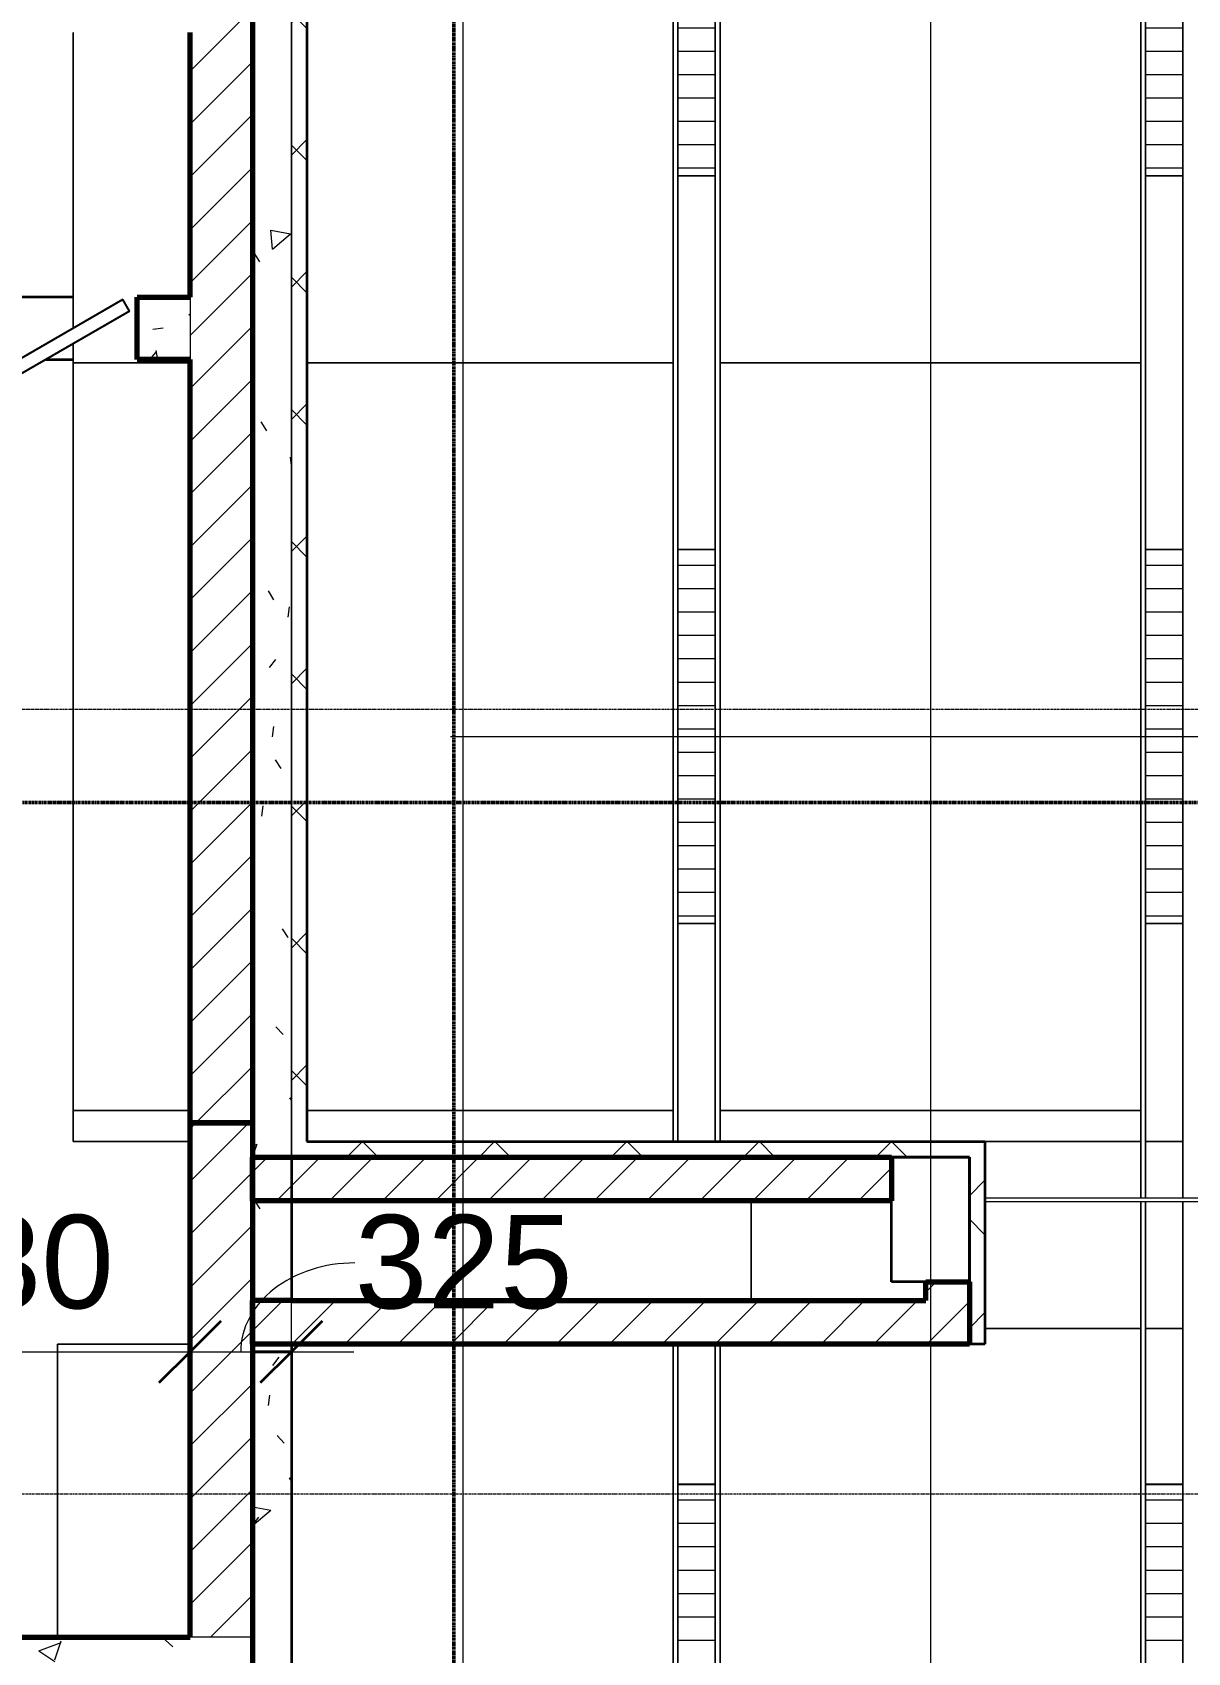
# Model space of a CAD drawing. Header units: millimetres. Extents: x -712454 to -640739, y -26917 to 7174.
# Drawn here: x -683063 to -679358, y -18823 to -13623 of the extents above; entities that cross this region are included whole.
import ezdxf

# ---------------------------------------------------------------- set-up
doc = ezdxf.new("R2010")
doc.units = ezdxf.units.MM
doc.linetypes.add('DPA_Grid _ Level 100', pattern=[10, 5.5, -1.6, 1.3, -1.6])
doc.linetypes.add('DPA_Hidden 50', pattern=[3, 2, -1])
for name, color, linetype, lineweight in [('A-ANNO-DIMS', 1, 'Continuous', 9), ('A-ANNO-DIMS-100', 1, 'Continuous', 9), ('A-COLS-E', 1, 'Continuous', 35), ('A-DETL', 1, 'Continuous', 70), ('A-DOOR-E', 2, 'Continuous', 25), ('A-GLAZ-CURT', 2, 'Continuous', 9), ('A-WALL', 5, 'Continuous', 35), ('A-WALL-FNSH', 2, 'Continuous', 35), ('A-WALL-PATT', 1, 'Continuous', 35), ('G-ANNO-SECL', 3, 'Continuous', 9), ('S-GRID', 251, 'Continuous', 9), ('WALL-E', 2, 'Continuous', 35)]:
    doc.layers.add(name, color=color, linetype=linetype, lineweight=lineweight)
doc.styles.add('Arial_2', font='arial.ttf', dxfattribs={"height": 300})
doc.dimstyles.new('DPA-DIM-3_0_T-T', dxfattribs={"dimscale": 304.8, "dimtxt": 306.07782, "dimasz": 0.656168, "dimexe": 0.656168, "dimexo": 0.0625, "dimgap": 0.164042, "dimtad": 1, "dimdec": 0, "dimzin": 0, "dimdsep": 46, "dimtxsty": 'Arial_2', "dimblk1": 'OBLIQUE', "dimblk2": 'OBLIQUE', "dimsah": 1, "dimcen": 0.09, "dimdle": 0.656168, "dimadec": 8, "dimazin": 0, "dimtfac": 1, "dimtdec": 4, "dimtix": 1, "dimtmove": 0, "dimatfit": 3, "dimfxl": 1.312336, "dimfxlon": 1, "dimtvp": 1, "dimtolj": 1, "dimtzin": 0, "dimarcsym": 2})
doc.dimstyles.new('DPA-DIM-3_0_T-T_1', dxfattribs={"dimscale": 304.8, "dimtxt": 306.07782, "dimasz": 0.656168, "dimexe": 0.656168, "dimexo": 0.0625, "dimgap": 0.164042, "dimtad": 1, "dimdec": 0, "dimzin": 0, "dimdsep": 46, "dimtxsty": 'Arial_2', "dimblk1": 'OBLIQUE', "dimblk2": 'OBLIQUE', "dimsah": 1, "dimcen": 0.09, "dimdle": 0.656168, "dimadec": 8, "dimazin": 0, "dimtfac": 1, "dimtdec": 4, "dimtix": 1, "dimtmove": 1, "dimatfit": 3, "dimfxl": 1.312336, "dimfxlon": 1, "dimtvp": 1, "dimtolj": 1, "dimtzin": 0, "dimarcsym": 2})
pattern_1 = [(45, (0, 0), (-84.852814, 84.852814), [])]
pattern_2 = [(50, (0, 0), (728.7365, -63.7558), [76.2, -838.2]), (355, (0, 0), (-140.9716, 764.2276), [60.96, -670.56]), (100.451, (60.7, -5.3), (587.77, 700.46675), [64.76, -712.36]), (46.184, (0, 203.2), (1084.3162, -168.171), [114.3, -1257.3]), (96.636, (90.4, 189.2), (949.6099, 989.7098), [97.14, -1068.54]), (351.184, (0, 203.2), (949.6206, 989.7012), [91.44, -1005.84]), (21, (101.6, 152.4), (606.45787, -409.06057), [76.2, -838.2]), (326, (101.6, 152.4), (247.20834, 736.7529), [60.96, -670.56]), (71.451, (152.14, 118.3), (853.66825, 327.6855), [64.76, -712.36]), (37.5, (0, 0), (12.35469, 338.22012), [33.528, -628.904, 33.528, -647.192, -673.1]), (37.5, (0, 0), (12.35469, 338.22012), [-1343.152, 33.528, -639.572]), (7.5, (0, 0), (267.27887, 400.72213), [33.528, -354.584, 33.528, -613.664, -256.54]), (7.5, (0, 0), (267.27887, 400.72213), [-1035.304, 33.528, -223.012]), (327.5, (-226.57, 0), (542.36333, -22.91534), [33.528, -220.472, 33.528, -758.952, -1051.56]), (327.5, (-226.57, 0), (542.36333, -22.91534), [-1046.48, 33.528, -1018.032]), (317.5, (-328.17, 0), (592.51696, 101.7071), [33.528, -296.672, 33.528, -492.76, -746.76]), (317.5, (-328.17, 0), (592.51696, 101.7071), [-856.488, 33.528, -713.232])]
pattern_3 = [(45, (0, 0), (-212.13203, 212.13203), []), (135, (0, 0), (-212.13203, -212.13203), [])]

# ---------------------------------------------------------------- blocks, each defined once
blk = doc.blocks.new('A3 - _Wall_ Acess Panel 1200x1200-11491836-4213-01 ENLARGED ENTRANCE 3 GROUND LEVEL - REFLECTED CEILING PLAN')
at = {"layer": 'A-DOOR-E'}
for p, q in [((-575.9, -55.1), (463.3, 544.9)), ((484.8, 507.7), (463.3, 544.9)), ((-554.4, -92.3), (484.8, 507.7)), ((-575.9, -55.1), (-554.4, -92.3))]:
    blk.add_line(p, q, dxfattribs=at)
blk.add_arc((-350, 53.5), 951.1, 2.8022, 28.5509, dxfattribs=at)
blk = doc.blocks.new('DPA_Rectangular - 250 x 400 mm-11978455-4213-01 ENLARGED ENTRANCE 3 GROUND LEVEL - REFLECTED CEILING PLAN')
at = {"layer": 'A-COLS-E'}
for p, q in [((-200, -125), (-200, 125)), ((-200, 125), (200, 125)), ((200, 125), (200, -125)), ((200, -125), (-200, -125))]:
    blk.add_line(p, q, dxfattribs=at)
blk = doc.blocks.new('System Panel - Entrance Glazed 12mm-15335807-4213-01 ENLARGED ENTRANCE 3 GROUND LEVEL - REFLECTED CEILING PLAN')
at = {"layer": 'A-GLAZ-CURT'}
for p, q in [((-693.75, -6), (-693.75, 6)), ((-693.75, 6), (693.75, 6)), ((693.75, 6), (693.75, -6)), ((693.75, -6), (-693.75, -6))]:
    blk.add_line(p, q, dxfattribs=at)
blk = doc.blocks.new('System Panel - DPA-AR_Metal Ceiling Rectangular Panel-12684575-4213-01 ENLARGED ENTRANCE 3 GROUND LEVEL - REFLECTED CEILING PLAN')
at = {"layer": 'A-GLAZ-CURT'}
for p, q in [((-682557.4, -17083), (-682932.4, -17083)), ((-682932.4, -17083), (-682932.4, -17183)), ((-682932.4, -17183), (-682932.4, -17083)), ((-682932.4, -17083), (-682557.4, -17083)), ((-682932.4, -17183), (-682557.4, -17183)), ((-682557.4, -17183), (-682932.4, -17183))]:
    blk.add_line(p, q, dxfattribs=at)
blk = doc.blocks.new('System Panel - DPA-AR_Metal Ceiling Rectangular Panel-12684568-4213-01 ENLARGED ENTRANCE 3 GROUND LEVEL - REFLECTED CEILING PLAN')
at = {"layer": 'A-GLAZ-CURT'}
for p, q in [((-682357.4, -17083), (-682357.4, -17183)), ((-682357.4, -17183), (-682357.4, -17083)), ((-681007.4, -17083), (-682182.4, -17083)), ((-682182.4, -17083), (-681007.4, -17083)), ((-681007.4, -17182.9), (-681007.4, -17083)), ((-681007.4, -17083), (-681007.4, -17182.9)), ((-682182.4, -17183), (-681007.4, -17183)), ((-681007.4, -17183), (-682182.4, -17183))]:
    blk.add_line(p, q, dxfattribs=at)
blk = doc.blocks.new('System Panel - DPA-AR_Metal Ceiling Rectangular Panel-12679260-4213-01 ENLARGED ENTRANCE 3 GROUND LEVEL - REFLECTED CEILING PLAN')
at = {"layer": 'A-GLAZ-CURT'}
for p, q in [((-682357.4, -12283), (-682357.4, -14683)), ((-682357.4, -14683), (-682357.4, -12283)), ((-682135.9, -12283), (-681007.4, -12283)), ((-681007.4, -12283), (-681007.4, -14683)), ((-681007.4, -14683), (-681007.4, -12598)), ((-682182.4, -14683), (-681007.4, -14683)), ((-681007.4, -14683), (-682182.4, -14683))]:
    blk.add_line(p, q, dxfattribs=at)
blk = doc.blocks.new('System Panel - DPA-AR_Metal Ceiling Rectangular Panel-12683438-4213-01 ENLARGED ENTRANCE 3 GROUND LEVEL - REFLECTED CEILING PLAN')
at = {"layer": 'A-GLAZ-CURT'}
for p, q in [((-682557.4, -12283), (-682932.4, -12283)), ((-682932.4, -12283), (-682932.4, -13423)), ((-682932.4, -13423), (-682932.4, -12283)), ((-682932.4, -12283), (-682557.4, -12283)), ((-682932.4, -13623), (-682932.4, -14572.7)), ((-682932.4, -14572.7), (-682932.4, -13623)), ((-682932.4, -14622.4), (-682932.4, -14683)), ((-682932.4, -14683), (-682932.4, -14622.4)), ((-682932.4, -14683), (-682557.4, -14683)), ((-682557.4, -14683), (-682932.4, -14683))]:
    blk.add_line(p, q, dxfattribs=at)
blk = doc.blocks.new('System Panel - DPA-AR_Metal Ceiling Rectangular Panel-V42-4213-01 ENLARGED ENTRANCE 3 GROUND LEVEL - REFLECTED CEILING PLAN')
at = {"layer": 'A-GLAZ-CURT'}
for p, q in [((-682357.4, -14683), (-682357.4, -17083)), ((-682357.4, -17083), (-682357.4, -14683)), ((-681007.4, -14683), (-682182.4, -14683)), ((-682182.4, -14683), (-681007.4, -14683)), ((-681007.4, -17083), (-681007.4, -14683)), ((-681007.4, -14683), (-681007.4, -17083)), ((-682182.4, -17083), (-681007.4, -17083)), ((-681007.4, -17083), (-682182.4, -17083))]:
    blk.add_line(p, q, dxfattribs=at)
blk = doc.blocks.new('System Panel - DPA-AR_Metal Ceiling Rectangular Panel-V43-4213-01 ENLARGED ENTRANCE 3 GROUND LEVEL - REFLECTED CEILING PLAN')
at = {"layer": 'A-GLAZ-CURT'}
for p, q in [((-682557.4, -14683), (-682932.4, -14683)), ((-682932.4, -14683), (-682932.4, -17083)), ((-682932.4, -17083), (-682932.4, -14683)), ((-682932.4, -14683), (-682557.4, -14683)), ((-682932.4, -17083), (-682557.4, -17083)), ((-682557.4, -17083), (-682932.4, -17083))]:
    blk.add_line(p, q, dxfattribs=at)
blk = doc.blocks.new('System Panel - DPA-AR_Metal Ceiling Rectangular Panel-V44-4213-01 ENLARGED ENTRANCE 3 GROUND LEVEL - REFLECTED CEILING PLAN')
at = {"layer": 'A-GLAZ-CURT'}
for p, q in [((-679507.4, -17083), (-680857.4, -17083)), ((-680857.4, -17083), (-680857.4, -17182.9)), ((-680857.4, -17182.9), (-680857.4, -17083)), ((-680857.4, -17083), (-679507.4, -17083)), ((-679507.4, -17183), (-679507.4, -17083)), ((-679507.4, -17083), (-679507.4, -17183)), ((-680857.4, -17183), (-679507.4, -17183)), ((-679507.4, -17183), (-680857.4, -17183))]:
    blk.add_line(p, q, dxfattribs=at)
blk = doc.blocks.new('System Panel - DPA-AR_Metal Ceiling Rectangular Panel-V45-4213-01 ENLARGED ENTRANCE 3 GROUND LEVEL - REFLECTED CEILING PLAN')
at = {"layer": 'A-GLAZ-CURT'}
for p, q in [((-680857.4, -12283), (-680857.4, -14683)), ((-680857.4, -14683), (-680857.4, -12283)), ((-680857.4, -12283), (-679507.4, -12283)), ((-679507.4, -12283), (-679507.4, -14683)), ((-679507.4, -14683), (-679507.4, -12598)), ((-680857.4, -14683), (-679507.4, -14683)), ((-679507.4, -14683), (-680857.4, -14683))]:
    blk.add_line(p, q, dxfattribs=at)
blk = doc.blocks.new('DPA_CP_Metal Ceiling Panel - Vertical Panel Entrance-12683665-4213-01 ENLARGED ENTRANCE 3 GROUND LEVEL - REFLECTED CEILING PLAN')
at = {"layer": 'A-GLAZ-CURT'}
for p, q in [((-680992.4, -14082.9), (-680872.4, -14082.9)), ((-680992.4, -14082.9), (-680992.4, -15282.9)), ((-680992.4, -14082.9), (-680992.4, -15282.9)), ((-680872.4, -14082.9), (-680992.4, -14082.9)), ((-680992.4, -14082.9), (-680872.4, -14082.9)), ((-680992.4, -15282.9), (-680992.4, -14082.9)), ((-680872.4, -14082.9), (-680872.4, -15282.9)), ((-680872.4, -15282.9), (-680872.4, -14082.9)), ((-680872.4, -14082.9), (-680872.4, -15282.9)), ((-680992.4, -15282.9), (-680872.4, -15282.9)), ((-680992.4, -15282.9), (-680872.4, -15282.9)), ((-680872.4, -15282.9), (-680992.4, -15282.9))]:
    blk.add_line(p, q, dxfattribs=at)
blk = doc.blocks.new('DPA_CP_Metal Ceiling Luminaire - Linear Luminaire Entrance-V46-4213-01 ENLARGED ENTRANCE 3 GROUND LEVEL - REFLECTED CEILING PLAN')
at = {"layer": 'A-GLAZ-CURT'}
h = blk.add_hatch(dxfattribs=at)
h.set_pattern_fill('FP_6', color=256, style=0, pattern_type=2)
h.set_pattern_definition([(0, (-679466.046, -16082.944), (0, -75), [])])
h.paths.add_polyline_path([(-680872.4, -16482.9), (-680872.4, -15282.9), (-680992.4, -15282.9), (-680992.4, -16482.9)])
for p, q in [((-680992.4, -15282.9), (-680992.4, -16482.9)), ((-680872.4, -15282.9), (-680992.4, -15282.9)), ((-680992.4, -15282.9), (-680872.4, -15282.9)), ((-680992.4, -16482.9), (-680992.4, -15282.9)), ((-680872.4, -16482.9), (-680872.4, -15282.9)), ((-680872.4, -15282.9), (-680872.4, -16482.9)), ((-680992.4, -16482.9), (-680872.4, -16482.9)), ((-680872.4, -16482.9), (-680992.4, -16482.9))]:
    blk.add_line(p, q, dxfattribs=at)
blk = doc.blocks.new('DPA_CP_Metal Ceiling Panel - Vertical Panel Entrance-12683620-4213-01 ENLARGED ENTRANCE 3 GROUND LEVEL - REFLECTED CEILING PLAN')
at = {"layer": 'A-GLAZ-CURT'}
for p, q in [((-680992.4, -16482.9), (-680872.4, -16482.9)), ((-680992.4, -16482.9), (-680992.4, -17182.9)), ((-680992.4, -16482.9), (-680992.4, -17182.9)), ((-680872.4, -16482.9), (-680992.4, -16482.9)), ((-680992.4, -16482.9), (-680872.4, -16482.9)), ((-680992.4, -17182.9), (-680992.4, -16482.9)), ((-680872.4, -16482.9), (-680872.4, -17182.9)), ((-680872.4, -17182.9), (-680872.4, -16482.9)), ((-680872.4, -16482.9), (-680872.4, -17182.9)), ((-680992.4, -17182.9), (-680872.4, -17182.9)), ((-680992.4, -17182.9), (-680872.4, -17182.9)), ((-680872.4, -17182.9), (-680992.4, -17182.9))]:
    blk.add_line(p, q, dxfattribs=at)
blk = doc.blocks.new('System Panel - DPA-AR_Metal Ceiling Rectangular Panel-V47-4213-01 ENLARGED ENTRANCE 3 GROUND LEVEL - REFLECTED CEILING PLAN')
at = {"layer": 'A-GLAZ-CURT'}
for p, q in [((-679507.4, -14683), (-680857.4, -14683)), ((-680857.4, -14683), (-680857.4, -17083)), ((-680857.4, -17083), (-680857.4, -14683)), ((-680857.4, -14683), (-679507.4, -14683)), ((-679507.4, -17083), (-679507.4, -14683)), ((-679507.4, -14683), (-679507.4, -17083)), ((-680857.4, -17083), (-679507.4, -17083)), ((-679507.4, -17083), (-680857.4, -17083))]:
    blk.add_line(p, q, dxfattribs=at)
blk = doc.blocks.new('System Panel - DPA-AR_Metal Ceiling Rectangular Panel-16084104-4213-01 ENLARGED ENTRANCE 3 GROUND LEVEL - REFLECTED CEILING PLAN')
at = {"layer": 'A-GLAZ-CURT'}
for p, q in [((-681007.4, -17832.9), (-682357.4, -17832.9)), ((-682357.4, -17832.9), (-682357.4, -19923)), ((-682357.4, -20123), (-682357.4, -17832.9)), ((-682357.4, -17832.9), (-681007.4, -17832.9)), ((-681007.4, -19923), (-681007.4, -17832.9)), ((-681007.4, -17832.9), (-681007.4, -20123)), ((-682357.4, -20123), (-681007.4, -20123)), ((-681007.4, -20123), (-682357.4, -20123))]:
    blk.add_line(p, q, dxfattribs=at)
blk = doc.blocks.new('DPA_CP_Metal Ceiling Panel - Vertical Panel Entrance-12687249-4213-01 ENLARGED ENTRANCE 3 GROUND LEVEL - REFLECTED CEILING PLAN')
at = {"layer": 'A-GLAZ-CURT'}
for p, q in [((-680992.4, -17832.9), (-680872.4, -17832.9)), ((-680992.4, -17832.9), (-680992.4, -18283)), ((-680992.4, -17832.9), (-680992.4, -18283)), ((-680872.4, -17832.9), (-680992.4, -17832.9)), ((-680992.4, -17832.9), (-680872.4, -17832.9)), ((-680992.4, -18283), (-680992.4, -17832.9)), ((-680872.4, -17832.9), (-680872.4, -18283)), ((-680872.4, -18283), (-680872.4, -17832.9)), ((-680872.4, -17832.9), (-680872.4, -18283)), ((-680992.4, -18283), (-680872.4, -18283)), ((-680992.4, -18283), (-680872.4, -18283)), ((-680872.4, -18283), (-680992.4, -18283))]:
    blk.add_line(p, q, dxfattribs=at)
blk = doc.blocks.new('System Panel - DPA-AR_Metal Ceiling Rectangular Panel-16084102-4213-01 ENLARGED ENTRANCE 3 GROUND LEVEL - REFLECTED CEILING PLAN')
at = {"layer": 'A-GLAZ-CURT'}
for p, q in [((-682557.4, -17832.9), (-682982.4, -17832.9)), ((-682982.4, -17832.9), (-682982.4, -18773)), ((-682982.4, -18773), (-682982.4, -17832.9)), ((-682982.4, -17832.9), (-682557.4, -17832.9)), ((-682982.4, -18973), (-683857.4, -18973)), ((-683857.4, -18973), (-683857.4, -19923)), ((-683857.4, -20123), (-683857.4, -18973)), ((-683857.4, -18973), (-682982.4, -18973)), ((-682507.4, -19923), (-682507.4, -18973)), ((-682507.4, -18973), (-682507.4, -20123)), ((-683857.4, -20123), (-682507.4, -20123)), ((-682507.4, -20123), (-683857.4, -20123))]:
    blk.add_line(p, q, dxfattribs=at)
blk = doc.blocks.new('System Panel - DPA-AR_Metal Ceiling Rectangular Panel-16084402-4213-01 ENLARGED ENTRANCE 3 GROUND LEVEL - REFLECTED CEILING PLAN')
at = {"layer": 'A-GLAZ-CURT'}
for p, q in [((-679507.4, -17783), (-680007.4, -17783)), ((-680007.4, -17783), (-679507.4, -17783)), ((-679507.4, -19923), (-679507.4, -17783)), ((-679507.4, -17783), (-679507.4, -20123)), ((-680757.4, -17832.9), (-680857.4, -17832.9)), ((-680857.4, -17832.9), (-680857.4, -19923)), ((-680857.4, -20123), (-680857.4, -17832.9)), ((-680857.4, -17832.9), (-680757.4, -17832.9)), ((-680857.4, -20123), (-679507.4, -20123)), ((-679507.4, -20123), (-680857.4, -20123))]:
    blk.add_line(p, q, dxfattribs=at)
blk = doc.blocks.new('DPA_CP_Metal Ceiling Panel - Vertical Panel Entrance-12687177-4213-01 ENLARGED ENTRANCE 3 GROUND LEVEL - REFLECTED CEILING PLAN')
at = {"layer": 'A-GLAZ-CURT'}
for p, q in [((-679492.4, -17783), (-679372.4, -17783)), ((-679492.4, -17783), (-679492.4, -18283)), ((-679492.4, -17783), (-679492.4, -18283)), ((-679372.4, -17783), (-679492.4, -17783)), ((-679492.4, -17783), (-679372.4, -17783)), ((-679492.4, -18283), (-679492.4, -17783)), ((-679372.4, -17783), (-679372.4, -18283)), ((-679372.4, -18283), (-679372.4, -17783)), ((-679372.4, -17783), (-679372.4, -18283)), ((-679492.4, -18283), (-679372.4, -18283)), ((-679492.4, -18283), (-679372.4, -18283)), ((-679372.4, -18283), (-679492.4, -18283))]:
    blk.add_line(p, q, dxfattribs=at)
blk = doc.blocks.new('DPA_CP_Metal Ceiling Panel - Vertical Panel Entrance-V58-4213-01 ENLARGED ENTRANCE 3 GROUND LEVEL - REFLECTED CEILING PLAN')
at = {"layer": 'A-GLAZ-CURT'}
for p, q in [((-676492.4, -17183), (-676372.4, -17183)), ((-676492.4, -17183), (-676492.4, -17363.9)), ((-676492.4, -17183), (-676492.4, -17363.9)), ((-676372.4, -17183), (-676492.4, -17183)), ((-676492.4, -17183), (-676372.4, -17183)), ((-676492.4, -17363.9), (-676492.4, -17183)), ((-676372.4, -17183), (-676372.4, -17363.9)), ((-676372.4, -17363.9), (-676372.4, -17183)), ((-676372.4, -17183), (-676372.4, -17363.9)), ((-676492.4, -17375.9), (-676492.4, -17783)), ((-676492.4, -17375.9), (-676492.4, -17783)), ((-676492.4, -17783), (-676492.4, -17375.9)), ((-676372.4, -17375.9), (-676372.4, -17783)), ((-676372.4, -17783), (-676372.4, -17375.9)), ((-676372.4, -17375.9), (-676372.4, -17783)), ((-676492.4, -17783), (-676372.4, -17783)), ((-676492.4, -17783), (-676372.4, -17783)), ((-676372.4, -17783), (-676492.4, -17783))]:
    blk.add_line(p, q, dxfattribs=at)
blk = doc.blocks.new('System Panel - DPA-AR_Metal Ceiling Rectangular Panel-16084105-4213-01 ENLARGED ENTRANCE 3 GROUND LEVEL - REFLECTED CEILING PLAN')
at = {"layer": 'A-GLAZ-CURT'}
for p, q in [((-679507.4, -17183), (-680757.4, -17183)), ((-680757.4, -17183), (-679507.4, -17183)), ((-679507.4, -17363.9), (-679507.4, -17183)), ((-679507.4, -17183), (-679507.4, -17363.9)), ((-680757.4, -17373), (-680757.4, -17692.9)), ((-680757.4, -17692.9), (-680757.4, -17373)), ((-679507.4, -17783), (-679507.4, -17375.9)), ((-679507.4, -17375.9), (-679507.4, -17783)), ((-680007.4, -17783), (-679507.4, -17783)), ((-679507.4, -17783), (-680007.4, -17783))]:
    blk.add_line(p, q, dxfattribs=at)
blk = doc.blocks.new('DIMBLOCK15-4213-01 ENLARGED ENTRANCE 3 GROUND LEVEL - REFLECTED CEILING PLAN')
at = {"layer": 'A-ANNO-DIMS-100'}
for p, q in [((-683987.4, -17457.7), (-683987.4, -18057.7)), ((-683987.4, -17857.7), (-683987.4, -17457.7)), ((-682557.4, -17457.7), (-682557.4, -18057.7)), ((-682557.4, -17857.7), (-682557.4, -17457.7)), ((-683987.4, -17857.7), (-682557.4, -17857.7))]:
    blk.add_line(p, q, dxfattribs=at)
at = {"layer": 'A-ANNO-DIMS-100', "lineweight": 35}
for p, q in [((-683987.4, -17857.7), (-683887.4, -17757.7)), ((-682557.4, -17857.7), (-682457.4, -17757.7)), ((-683987.4, -17857.7), (-684087.4, -17957.7)), ((-682557.4, -17857.7), (-682657.4, -17957.7))]:
    blk.add_line(p, q, dxfattribs=at)
at = {"layer": 'A-ANNO-DIMS-100', "color": 0, "insert": (-683733.8, -17418.2), "char_height": 300, "width": 1107.531, "attachment_point": 1, "line_spacing_factor": 0.941778, "style": 'Arial_2'}
blk.add_mtext('1430', dxfattribs=at)
blk = doc.blocks.new('_Oblique')
at = {"color": 0, "linetype": 'ByBlock', "lineweight": -2}
blk.add_line((-0.5, -0.5), (0.5, 0.5), dxfattribs=at)
blk = doc.blocks.new('DIMBLOCK16-4213-01 ENLARGED ENTRANCE 3 GROUND LEVEL - REFLECTED CEILING PLAN')
at = {"layer": 'A-ANNO-DIMS-100'}
for p, q in [((-682557.4, -17457.7), (-682557.4, -18057.7)), ((-682557.4, -17857.7), (-682557.4, -17457.7)), ((-682232.4, -18257.7), (-682232.4, -17657.7)), ((-682557.4, -17857.7), (-682032.4, -17857.7)), ((-682232.4, -17857.7), (-682232.4, -18257.7))]:
    blk.add_line(p, q, dxfattribs=at)
at = {"layer": 'A-ANNO-DIMS-100', "lineweight": 35}
for p, q in [((-682557.4, -17857.7), (-682457.4, -17757.7)), ((-682232.4, -17857.7), (-682132.4, -17757.7)), ((-682557.4, -17857.7), (-682657.4, -17957.7)), ((-682232.4, -17857.7), (-682332.4, -17957.7))]:
    blk.add_line(p, q, dxfattribs=at)
at = {"layer": 'A-ANNO-DIMS-100'}
blk.add_ellipse((-682029.1, -17857.7), major_axis=(365.7, 0), ratio=0.780443, start_param=1.570796, end_param=3.141593, dxfattribs=at)
at = {"layer": 'A-ANNO-DIMS-100', "color": 0, "insert": (-682029.1, -17418.2), "char_height": 300, "width": 830.648, "attachment_point": 1, "line_spacing_factor": 0.941778, "style": 'Arial_2'}
blk.add_mtext('325', dxfattribs=at)

msp = doc.modelspace()

# ---------------------------------------------------------------- hatches: boundary and pattern name
at = {"layer": 'A-WALL-PATT', "lineweight": 9}
h = msp.add_hatch(dxfattribs=at)
h.set_pattern_fill('FP_2', color=256, style=0, pattern_type=2)
h.set_pattern_definition(pattern_1)
h.paths.add_polyline_path([(-682357.4, -17123), (-682357.4, -9323), (-682557.4, -9323), (-682557.4, -17123)])
h = msp.add_hatch(dxfattribs=at)
h.set_pattern_fill('FP_4', color=256, angle=130, style=0, pattern_type=2)
h.set_pattern_definition([(40, (-682357.4, -13590.47), (-63.76, 728.74), [76.2, -838.2]), (95, (-682357.4, -13590.5), (764.23, -140.97), [60.96, -670.56]), (349.549, (-682362.7, -13529.74), (700.47, 587.77), [64.76, -712.36]), (43.816, (-682154.2, -13590.5), (-168.17, 1084.32), [114.3, -1257.3]), (353.364, (-682168.2, -13500.1), (989.7, 949.6), [97.14, -1068.54]), (98.816, (-682154.2, -13590.5), (989.7, 949.62), [91.44, -1005.84]), (69, (-682205, -13488.87), (-409.06, 606.46), [76.2, -838.2]), (124, (-682205, -13488.9), (736.75, 247.21), [60.96, -670.56]), (18.549, (-682239.06, -13438.3), (327.69, 853.67), [64.76, -712.36]), (52.5, (-682357.37, -13590.47), (338.22, 12.355), [33.53, -628.904, 33.53, -1320.29]), (52.5, (-682357.37, -13590.47), (338.22, 12.355), [-695.96, -647.19, 33.53, -639.57]), (82.5, (-682357.37, -13590.47), (400.722, 267.28), [33.53, -354.584, 33.53, -870.204]), (82.5, (-682357.37, -13590.47), (400.722, 267.28), [-421.64, -613.664, 33.53, -223.01]), (122.5, (-682357.37, -13817.04), (-22.915, 542.363), [33.53, -220.47, 33.53, -1810.51]), (122.5, (-682357.37, -13817.04), (-22.915, 542.363), [-287.53, -758.95, 33.53, -1018.03]), (132.5, (-682357.37, -13918.64), (101.707, 592.517), [33.53, -296.67, 33.53, -1239.52]), (132.5, (-682357.37, -13918.64), (101.707, 592.517), [-363.73, -492.76, 33.53, -713.23])])
h.paths.add_polyline_path([(-682232.4, -17858), (-682232.4, -17832.9), (-682357.4, -17832.9), (-682357.4, -17858)])
h.paths.add_polyline_path([(-682232.4, -17692.9), (-682232.4, -12177.4), (-682237.3, -12166.3), (-682232.4, -12164.1), (-682232.4, -9523), (-682357.4, -9523), (-682357.4, -17692.9)])
h = msp.add_hatch(dxfattribs=at)
h.set_pattern_fill('FP_5', color=256, style=0, pattern_type=2)
h.set_pattern_definition(pattern_3)
h.paths.add_polyline_path([(-682232.4, -17233), (-682182.4, -17233), (-682182.4, -12289.3), (-682208, -12231.9), (-682212.4, -12233), (-682219.4, -12230.1), (-682222.4, -12223), (-682222, -12220.4), (-682217.4, -12214.3), (-682216.3, -12213.3), (-682232.4, -12177.4), (-682232.4, -15572.3)])
h.paths.add_polyline_path([(-682182.4, -12179), (-682182.4, -11483), (-682232.4, -11483), (-682232.4, -12164.1), (-682196.2, -12148)])
h = msp.add_hatch(dxfattribs=at)
h.set_pattern_fill('FP_1', color=256, style=0, pattern_type=2)
h.set_pattern_definition(pattern_2)
h.paths.add_polyline_path([(-683927.4, -14673), (-683927.4, -14473), (-684737.4, -14473), (-684737.4, -14673), (-683987.4, -14673)])
h.paths.add_polyline_path([(-682727.4, -14673), (-682557.4, -14673), (-682557.4, -14473), (-682727.4, -14473), (-682727.4, -14573)])
h = msp.add_hatch(dxfattribs=at)
h.set_pattern_fill('FP_2', color=256, style=0, pattern_type=2)
h.set_pattern_definition(pattern_1)
h.paths.add_polyline_path([(-682357.4, -18773), (-682357.4, -17123), (-682557.4, -17123), (-682557.4, -18773)])
h = msp.add_hatch(dxfattribs=at)
h.set_pattern_fill('FP_5', color=256, style=0, pattern_type=2)
h.set_pattern_definition(pattern_3)
h.paths.add_polyline_path([(-680007.4, -17232.9), (-680007.4, -17182.9), (-682182.4, -17182.9), (-682182.4, -17232.9), (-680057.4, -17232.9)])
h = msp.add_hatch(dxfattribs=at)
h.set_pattern_fill('FP_2', color=256, style=0, pattern_type=2)
h.set_pattern_definition(pattern_1)
h.paths.add_polyline_path([(-680307.4, -17373), (-680307.4, -17233), (-682357.4, -17233), (-682357.4, -17373), (-681659.8, -17373)])
h = msp.add_hatch(dxfattribs=at)
h.set_pattern_fill('FP_5', color=256, style=0, pattern_type=2)
h.set_pattern_definition(pattern_3)
h.paths.add_polyline_path([(-680007.4, -17832.9), (-680007.4, -17232.9), (-680057.4, -17233), (-680057.4, -17832.9)])
h = msp.add_hatch(dxfattribs=at)
h.set_pattern_fill('FP_2', color=256, style=0, pattern_type=2)
h.set_pattern_definition(pattern_1)
h.paths.add_polyline_path([(-680197.4, -17832.9), (-680057.4, -17832.9), (-680057.4, -17633), (-680197.4, -17633), (-680197.4, -17692.9)])
h = msp.add_hatch(dxfattribs=at)
h.set_pattern_fill('FP_2', color=256, style=0, pattern_type=2)
h.set_pattern_definition(pattern_1)
h.paths.add_polyline_path([(-680197.4, -17832.9), (-680197.4, -17692.9), (-682357.4, -17692.9), (-682357.4, -17832.9), (-681659.8, -17832.9)])
h = msp.add_hatch(dxfattribs=at)
h.set_pattern_fill('FP_3', color=256, angle=130, style=0, pattern_type=2)
h.set_pattern_definition([(40, (-682357.4, -18415.47), (-63.76, 728.74), [76.2, -838.2]), (95, (-682357.4, -18415.5), (764.2, -141), [60.96, -670.56]), (349.55, (-682362.7, -18354.74), (700.5, 587.8), [64.76, -712.36]), (43.82, (-682154.2, -18415.5), (-168.2, 1084.3), [114.3, -1257.3]), (353.36, (-682168.2, -18325.1), (989.7, 949.6), [97.14, -1068.54]), (98.82, (-682154.2, -18415.5), (989.7, 949.6), [91.44, -1005.84]), (69, (-682205, -18313.87), (-409.06, 606.46), [76.2, -838.2]), (124, (-682205, -18313.9), (736.75, 247.2), [60.96, -670.56]), (18.55, (-682239.06, -18263.3), (327.7, 853.7), [64.76, -712.36]), (52.5, (-682357.37, -18415.47), (338.22, 12.35), [33.53, -628.9, 33.53, -1320.29]), (52.5, (-682357.37, -18415.47), (338.22, 12.35), [-695.96, -647.19, 33.53, -639.57]), (82.5, (-682357.37, -18415.47), (400.72, 267.28), [33.53, -354.58, 33.53, -870.2]), (82.5, (-682357.37, -18415.47), (400.72, 267.28), [-421.64, -613.66, 33.53, -223.01]), (122.5, (-682357.37, -18642.04), (-22.92, 542.36), [33.53, -220.47, 33.53, -1810.51]), (122.5, (-682357.37, -18642.04), (-22.92, 542.36), [-287.53, -758.95, 33.53, -1018.03]), (132.5, (-682357.37, -18743.64), (101.7, 592.52), [33.53, -296.67, 33.53, -1239.52]), (132.5, (-682357.37, -18743.64), (101.7, 592.52), [-363.73, -492.76, 33.53, -713.23])])
h.paths.add_polyline_path([(-682232.4, -18973), (-682232.4, -17858), (-682357.4, -17858), (-682357.4, -18973)])
h = msp.add_hatch(dxfattribs=at)
h.set_pattern_fill('FP_1', color=256, style=0, pattern_type=2)
h.set_pattern_definition(pattern_2)
h.paths.add_polyline_path([(-682357.4, -18973), (-682357.4, -18773), (-693205.4, -18773), (-693205.4, -18973), (-683769.2, -18973)])

# ---------------------------------------------------------------- linework, layer by layer
at = {"layer": 'A-DETL', "color": 8, "linetype": 'DPA_Hidden 50', "lineweight": 9}
for p, q in [((-681682.4, -6258), (-681682.4, -21183)), ((-680182.4, -6258), (-680182.4, -21183)), ((-681722.4, -15882.9), (-657422.4, -15882.9))]:
    msp.add_line(p, q, dxfattribs=at)
at = {"layer": 'A-WALL', "color": 7, "lineweight": 70}
for p, q in [((-682357.4, -13323), (-682357.4, -17123)), ((-682557.4, -14473), (-682557.4, -13623)), ((-682727.4, -14573), (-682727.4, -14473)), ((-682727.4, -14473), (-682557.4, -14473)), ((-682727.4, -14673), (-682727.4, -14573)), ((-682557.4, -14673), (-682727.4, -14673)), ((-682557.4, -17123), (-682557.4, -14673)), ((-682557.4, -18773), (-682557.4, -17123)), ((-682557.4, -17123), (-682357.4, -17123)), ((-682357.4, -17123), (-682557.4, -17123)), ((-682357.4, -17123), (-682357.4, -18773)), ((-682357.4, -17373), (-682357.4, -17233)), ((-682357.4, -17233), (-680307.4, -17233)), ((-680307.4, -17233), (-680307.4, -17373)), ((-680307.4, -17373), (-682357.4, -17373)), ((-680197.4, -17692.9), (-680197.4, -17633)), ((-680197.4, -17633), (-680057.4, -17633)), ((-680057.4, -17633), (-680057.4, -17832.9)), ((-682357.4, -17832.9), (-682357.4, -17692.9)), ((-682232.4, -17692.9), (-682357.4, -17692.9)), ((-682232.4, -17692.9), (-680197.4, -17692.9)), ((-682232.4, -17832.9), (-682357.4, -17832.9)), ((-680197.4, -17832.9), (-682232.4, -17832.9)), ((-680057.4, -17832.9), (-680197.4, -17832.9)), ((-693205.4, -18773), (-682557.4, -18773)), ((-682357.4, -18773), (-682357.4, -18973))]:
    msp.add_line(p, q, dxfattribs=at)
at = {"layer": 'A-WALL', "lineweight": 9}
for p, q in [((-682232.4, -13323), (-682232.4, -17233)), ((-682232.4, -17233), (-682232.4, -13323)), ((-682557.4, -14473), (-682557.4, -14573)), ((-682557.4, -14573), (-682557.4, -14673)), ((-682357.4, -18773), (-682557.4, -18773))]:
    msp.add_line(p, q, dxfattribs=at)
at = {"layer": 'A-WALL-FNSH', "color": 250}
for p, q in [((-682357.4, -17692.9), (-682357.4, -13323)), ((-682182.4, -13323), (-682182.4, -17182.9)), ((-682182.4, -17182.9), (-680007.4, -17182.9)), ((-680007.4, -17182.9), (-680007.4, -17232.9)), ((-682232.4, -17233), (-682232.4, -17692.9)), ((-682182.4, -17233), (-682232.4, -17233)), ((-680057.4, -17232.9), (-682182.4, -17232.9)), ((-680057.4, -17832.9), (-680057.4, -17232.9)), ((-680007.4, -17232.9), (-680007.4, -17832.9)), ((-682357.4, -17858), (-682357.4, -17832.9)), ((-682232.4, -17832.9), (-682232.4, -17858)), ((-680007.4, -17832.9), (-680057.4, -17832.9)), ((-682357.4, -18973), (-682357.4, -17858)), ((-682357.4, -17858), (-682232.4, -17858)), ((-682232.4, -17858), (-682357.4, -17858)), ((-682232.4, -17858), (-682232.4, -18973))]:
    msp.add_line(p, q, dxfattribs=at)
at = {"layer": 'G-ANNO-SECL', "linetype": 'DPA_Grid _ Level 100', "lineweight": 50}
for p, q in [((-681711.7, 5363), (-681711.7, -23590.3)), ((-705313.9, -16095.1), (-649684.4, -16095.1))]:
    msp.add_line(p, q, dxfattribs=at)
at = {"layer": 'S-GRID', "linetype": 'DPA_Grid _ Level 100'}
for p, q in [((-641560, -15796), (-711553.5, -15796)), ((-711553.5, -18313), (-641560, -18313))]:
    msp.add_line(p, q, dxfattribs=at)
at = {"layer": 'WALL-E'}
for p, q in [((-682932.4, -14473), (-683927.4, -14473)), ((-683020, -14673), (-682932.4, -14673))]:
    msp.add_line(p, q, dxfattribs=at)

# ---------------------------------------------------------------- block references
at = {"layer": 'A-COLS-E', "rotation": 269.999999999999}
msp.add_blockref('DPA_Rectangular - 250 x 400 mm-11978455-4213-01 ENLARGED ENTRANCE 3 GROUND LEVEL - REFLECTED CEILING PLAN', (-680182.4, -17433), dxfattribs=at)
at = {"layer": 'A-DOOR-E', "rotation": 180}
msp.add_blockref('A3 - _Wall_ Acess Panel 1200x1200-11491836-4213-01 ENLARGED ENTRANCE 3 GROUND LEVEL - REFLECTED CEILING PLAN', (-683327.4, -14573), dxfattribs=at)
at = {"layer": 'A-GLAZ-CURT'}
for name, p in [('System Panel - DPA-AR_Metal Ceiling Rectangular Panel-12683438-4213-01 ENLARGED ENTRANCE 3 GROUND LEVEL - REFLECTED CEILING PLAN', (0, 0)), ('System Panel - DPA-AR_Metal Ceiling Rectangular Panel-12679260-4213-01 ENLARGED ENTRANCE 3 GROUND LEVEL - REFLECTED CEILING PLAN', (0, 0)), ('System Panel - DPA-AR_Metal Ceiling Rectangular Panel-V45-4213-01 ENLARGED ENTRANCE 3 GROUND LEVEL - REFLECTED CEILING PLAN', (0, 0)), ('DPA_CP_Metal Ceiling Luminaire - Linear Luminaire Entrance-V46-4213-01 ENLARGED ENTRANCE 3 GROUND LEVEL - REFLECTED CEILING PLAN', (0, 2400)), ('DPA_CP_Metal Ceiling Luminaire - Linear Luminaire Entrance-V46-4213-01 ENLARGED ENTRANCE 3 GROUND LEVEL - REFLECTED CEILING PLAN', (1500, 2400)), ('DPA_CP_Metal Ceiling Panel - Vertical Panel Entrance-12683665-4213-01 ENLARGED ENTRANCE 3 GROUND LEVEL - REFLECTED CEILING PLAN', (0, 0)), ('DPA_CP_Metal Ceiling Panel - Vertical Panel Entrance-12683665-4213-01 ENLARGED ENTRANCE 3 GROUND LEVEL - REFLECTED CEILING PLAN', (1500, 0)), ('System Panel - DPA-AR_Metal Ceiling Rectangular Panel-V43-4213-01 ENLARGED ENTRANCE 3 GROUND LEVEL - REFLECTED CEILING PLAN', (0, 0)), ('System Panel - DPA-AR_Metal Ceiling Rectangular Panel-V42-4213-01 ENLARGED ENTRANCE 3 GROUND LEVEL - REFLECTED CEILING PLAN', (0, 0)), ('System Panel - DPA-AR_Metal Ceiling Rectangular Panel-V47-4213-01 ENLARGED ENTRANCE 3 GROUND LEVEL - REFLECTED CEILING PLAN', (0, 0)), ('DPA_CP_Metal Ceiling Luminaire - Linear Luminaire Entrance-V46-4213-01 ENLARGED ENTRANCE 3 GROUND LEVEL - REFLECTED CEILING PLAN', (0, 0)), ('DPA_CP_Metal Ceiling Luminaire - Linear Luminaire Entrance-V46-4213-01 ENLARGED ENTRANCE 3 GROUND LEVEL - REFLECTED CEILING PLAN', (1500, 0)), ('DPA_CP_Metal Ceiling Panel - Vertical Panel Entrance-12683620-4213-01 ENLARGED ENTRANCE 3 GROUND LEVEL - REFLECTED CEILING PLAN', (0, 0)), ('DPA_CP_Metal Ceiling Panel - Vertical Panel Entrance-12683620-4213-01 ENLARGED ENTRANCE 3 GROUND LEVEL - REFLECTED CEILING PLAN', (1500, 0)), ('System Panel - DPA-AR_Metal Ceiling Rectangular Panel-12684575-4213-01 ENLARGED ENTRANCE 3 GROUND LEVEL - REFLECTED CEILING PLAN', (0, 0)), ('System Panel - DPA-AR_Metal Ceiling Rectangular Panel-12684568-4213-01 ENLARGED ENTRANCE 3 GROUND LEVEL - REFLECTED CEILING PLAN', (0, 0)), ('System Panel - DPA-AR_Metal Ceiling Rectangular Panel-V44-4213-01 ENLARGED ENTRANCE 3 GROUND LEVEL - REFLECTED CEILING PLAN', (0, 0)), ('System Panel - DPA-AR_Metal Ceiling Rectangular Panel-16084105-4213-01 ENLARGED ENTRANCE 3 GROUND LEVEL - REFLECTED CEILING PLAN', (0, 0)), ('DPA_CP_Metal Ceiling Panel - Vertical Panel Entrance-V58-4213-01 ENLARGED ENTRANCE 3 GROUND LEVEL - REFLECTED CEILING PLAN', (-3000, 0)), ('System Panel - DPA-AR_Metal Ceiling Rectangular Panel-16084402-4213-01 ENLARGED ENTRANCE 3 GROUND LEVEL - REFLECTED CEILING PLAN', (0, 0)), ('DPA_CP_Metal Ceiling Panel - Vertical Panel Entrance-12687177-4213-01 ENLARGED ENTRANCE 3 GROUND LEVEL - REFLECTED CEILING PLAN', (0, 0)), ('System Panel - DPA-AR_Metal Ceiling Rectangular Panel-16084102-4213-01 ENLARGED ENTRANCE 3 GROUND LEVEL - REFLECTED CEILING PLAN', (0, 0)), ('System Panel - DPA-AR_Metal Ceiling Rectangular Panel-16084104-4213-01 ENLARGED ENTRANCE 3 GROUND LEVEL - REFLECTED CEILING PLAN', (0, 0)), ('DPA_CP_Metal Ceiling Panel - Vertical Panel Entrance-12687249-4213-01 ENLARGED ENTRANCE 3 GROUND LEVEL - REFLECTED CEILING PLAN', (0, 0)), ('DPA_CP_Metal Ceiling Luminaire - Linear Luminaire Entrance-V46-4213-01 ENLARGED ENTRANCE 3 GROUND LEVEL - REFLECTED CEILING PLAN', (0, -3000)), ('DPA_CP_Metal Ceiling Luminaire - Linear Luminaire Entrance-V46-4213-01 ENLARGED ENTRANCE 3 GROUND LEVEL - REFLECTED CEILING PLAN', (1500, -3000))]:
    msp.add_blockref(name, p, dxfattribs=at)
at = {"layer": 'A-GLAZ-CURT', "rotation": 180}
msp.add_blockref('System Panel - Entrance Glazed 12mm-15335807-4213-01 ENLARGED ENTRANCE 3 GROUND LEVEL - REFLECTED CEILING PLAN', (-679313.6, -17369.9), dxfattribs=at)

# ---------------------------------------------------------------- dimensions: what is measured, and where the dimension line sits
at = {"layer": 'A-ANNO-DIMS'}
dim = msp.add_linear_dim(base=(-682557.4, -17857.7), p1=(-683987.4, -17457.7), p2=(-682557.4, -17457.7), dimstyle='DPA-DIM-3_0_T-T', override={"dimpost": '<>', "dimfxl": 1430}, dxfattribs=at)
dim.commit()
dim.dimension.update_dxf_attribs({"geometry": 'DIMBLOCK15-4213-01 ENLARGED ENTRANCE 3 GROUND LEVEL - REFLECTED CEILING PLAN', "text_midpoint": (-683272.4, -17654.4)})
dim = msp.add_linear_dim(base=(-682232.4, -17857.7), p1=(-682557.4, -17457.7), p2=(-682232.4, -18257.7), dimstyle='DPA-DIM-3_0_T-T_1', override={"dimpost": '<>', "dimfxl": 863.495802}, dxfattribs=at)
dim.commit()
dim.dimension.update_dxf_attribs({"geometry": 'DIMBLOCK16-4213-01 ENLARGED ENTRANCE 3 GROUND LEVEL - REFLECTED CEILING PLAN', "text_midpoint": (-681613.8, -17618.2), "dimtype": 160})

doc.saveas('drawing.dxf')
